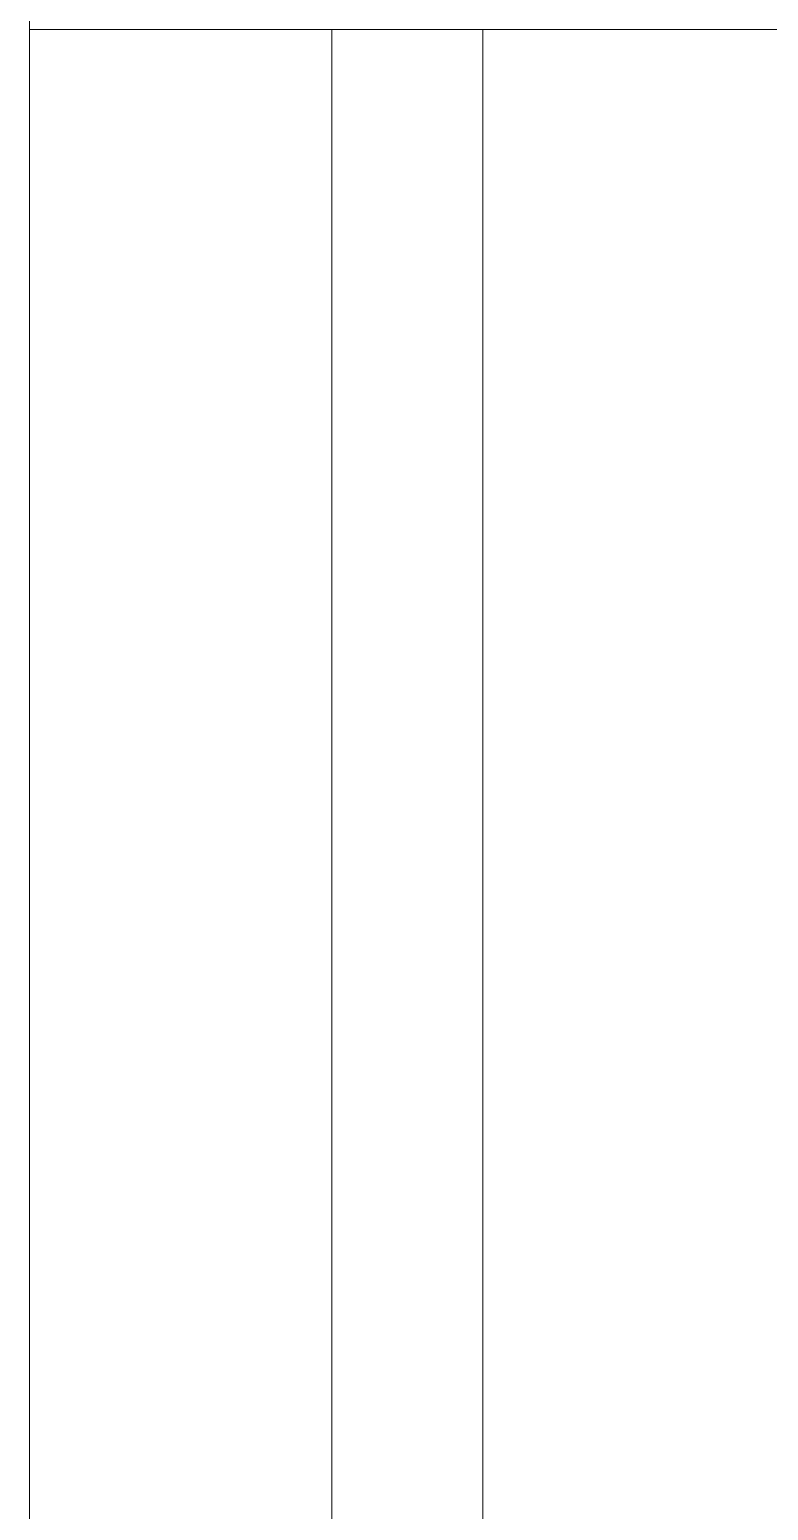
# Model space of a CAD drawing. Header units: millimetres. Extents: x 867 to 1330, y 209 to 507.
# Drawn here: x 1182.8107 to 1182.9574, y 451.7908 to 452.085 of the extents above; entities that cross this region are included whole.
import ezdxf

# ---------------------------------------------------------------- set-up
doc = ezdxf.new("R2010")
doc.units = ezdxf.units.MM
doc.header["$LTSCALE"] = 5
doc.linetypes.add('HIDDEN2', pattern=[4.7625, 3.175, -1.5875])
doc.layers.add('I-ARQ', color=8, linetype='Continuous', lineweight=0)

msp = doc.modelspace()

# ---------------------------------------------------------------- linework, layer by layer
at = {"layer": 'I-ARQ'}
for p, q in [((1182.81066, 452.28504), (1182.81066, 452.08504)), ((1182.81066, 452.08504), (1182.81066, 447.44754)), ((1182.81066, 452.08504), (1182.81066, 451.41754)), ((1182.81066, 452.08504), (1183.01066, 452.08504))]:
    msp.add_line(p, q, dxfattribs=at)
at = {"layer": 'I-ARQ', "linetype": 'HIDDEN2'}
for p, q in [((1182.87066, 452.08504), (1182.87066, 451.58504)), ((1182.90066, 451.58504), (1182.90066, 452.08504))]:
    msp.add_line(p, q, dxfattribs=at)

doc.saveas('drawing.dxf')
